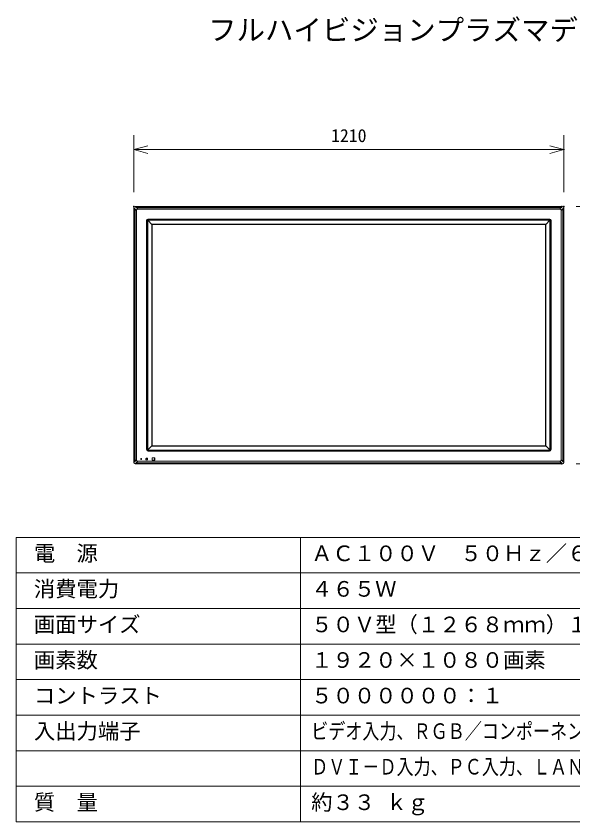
# Model space of a CAD drawing. Units: millimetres, scale not verified. Extents: x -63 to 62, y -56 to 57.
# Drawn here: x -62.5 to 15.8, y -56.5 to 56.8 of the extents above; entities that cross this region are included whole.
import ezdxf
from ezdxf.enums import TextEntityAlignment as Align

# ---------------------------------------------------------------- set-up
doc = ezdxf.new("R2010")
doc.units = ezdxf.units.MM
doc.header["$LTSCALE"] = 0.125
doc.header["$PDMODE"] = 32
doc.header["$PDSIZE"] = 0.025
for name, color, linetype, lineweight in [('0-0_0', 7, 'Continuous', 18), ('0-2_WAKU', 1, 'Continuous', 18), ('0-4_GAIKEI', 1, 'Continuous', 18), ('0-6_SUNPO', 7, 'Continuous', 18)]:
    doc.layers.add(name, color=color, linetype=linetype, lineweight=lineweight)
doc.layers.add('0-1_DEFPOINTS', color=7, linetype='Continuous')
doc.layers.add('0-3_MOJI1', color=7, linetype='Continuous')
doc.styles.add('ＭＳ ゴシック', font='')
doc.styles.get('ＭＳ ゴシック').set_extended_font_data('MS Gothic')

# ---------------------------------------------------------------- blocks, each defined once
blk = doc.blocks.new('_OPEN30')
at = {"layer": '0-0_0'}
blk.add_line((0, 0), (-1, 0), dxfattribs=at)
blk.add_lwpolyline([(-1, 0.26795), (0, 0), (-1, -0.26795)], dxfattribs=at)
blk = doc.blocks.new('D5')
at = {"layer": '0-1_DEFPOINTS'}
for p in [(7.0179, 31.3976), (15.3296, 31.3976), (7.0179, -4.8024)]:
    blk.add_point(p, dxfattribs=at)
at = {"layer": '0-6_SUNPO'}
for p, q in [((9.0179, 31.3976), (17.3296, 31.3976)), ((15.3296, -2.8024), (15.3296, 29.3976)), ((9.0179, -4.8024), (17.3296, -4.8024))]:
    blk.add_line(p, q, dxfattribs=at)
at = {"layer": '0-6_SUNPO', "xscale": 2, "yscale": 2}
for p, rotation in [((15.3296, 31.3976), 90), ((15.3296, -4.8024), 270)]:
    blk.add_blockref('_OPEN30', p, dxfattribs=dict(at, rotation=rotation))
at = {"layer": '0-6_SUNPO', "style": 'ＭＳ ゴシック'}
blk.add_text('852', height=1.833, rotation=90, dxfattribs=at).set_placement((14.8296, 11.4226), align=Align.BOTTOM_LEFT)
blk = doc.blocks.new('D4')
at = {"layer": '0-1_DEFPOINTS'}
for p in [(7.3113, 39.3896), (-53.1887, 31.3922), (7.3113, 31.3922)]:
    blk.add_point(p, dxfattribs=at)
at = {"layer": '0-6_SUNPO'}
for p, q in [((-53.1887, 33.3922), (-53.1887, 41.3896)), ((7.3113, 33.3922), (7.3113, 41.3896)), ((-51.1887, 39.3896), (5.3113, 39.3896))]:
    blk.add_line(p, q, dxfattribs=at)
at = {"layer": '0-6_SUNPO', "xscale": 2, "yscale": 2, "rotation": 180}
blk.add_blockref('_OPEN30', (-53.1887, 39.3896), dxfattribs=at)
at = {"layer": '0-6_SUNPO', "xscale": 2, "yscale": 2}
blk.add_blockref('_OPEN30', (7.3113, 39.3896), dxfattribs=at)
at = {"layer": '0-6_SUNPO', "style": 'ＭＳ ゴシック'}
blk.add_text('1210', height=1.833, dxfattribs=at).set_placement((-25.4387, 39.8896), align=Align.BOTTOM_LEFT)

msp = doc.modelspace()

# ---------------------------------------------------------------- linework, layer by layer
at = {"layer": '0-2_WAKU', "color": 4}
for p, q in [((-62.5372, -16.4515), (-62.5372, -56.4515)), ((-62.5372, -16.4515), (62.4628, -16.4515)), ((-22.5372, -16.4515), (-22.5372, -56.4515)), ((62.4628, -56.4515), (-62.5372, -56.4515))]:
    msp.add_line(p, q, dxfattribs=at)
at = {"layer": '0-2_WAKU'}
for p, q in [((-62.5372, -21.4515), (62.4628, -21.4515)), ((-62.5372, -26.4515), (62.4628, -26.4515)), ((-62.5372, -31.4515), (62.4628, -31.4515)), ((-62.5372, -36.4515), (62.4628, -36.4515)), ((-62.5372, -41.4515), (62.4628, -41.4515)), ((-62.5372, -46.4515), (62.4628, -46.4515)), ((-62.5372, -51.4515), (62.4628, -51.4515))]:
    msp.add_line(p, q, dxfattribs=at)
at = {"layer": '0-4_GAIKEI'}
for p, q in [((-45.9932, 29.8841), (-45.8901, 29.781)), ((-45.8901, 29.781), (-45.8901, -5.8124)), ((-45.8575, 29.7504), (-45.6302, 29.5231)), ((-45.8575, -5.7818), (-45.8575, 29.7504)), ((-45.69, 29.9812), (-45.7931, 30.0843)), ((14.2035, 29.9812), (-45.69, 29.9812)), ((-45.432, 29.7213), (-45.6594, 29.9486)), ((-45.6594, 29.9486), (14.1729, 29.9486)), ((-45.6302, 29.5231), (-45.6302, -5.5545)), ((-45.6019, 29.5231), (-45.6302, 29.5231)), ((-45.6019, -5.5545), (-45.6019, 29.5231)), ((-45.432, 29.7213), (-45.432, 29.693)), ((13.9455, 29.7213), (-45.432, 29.7213)), ((-45.432, 29.693), (13.9455, 29.693)), ((13.9455, 29.7213), (14.1729, 29.9486)), ((13.9455, 29.7213), (13.9455, 29.693)), ((14.1154, -5.5545), (14.1154, 29.5231)), ((14.1154, 29.5231), (14.1437, 29.5231)), ((14.371, 29.7504), (14.1437, 29.5231)), ((14.2035, 29.9812), (14.3066, 30.0843)), ((14.371, -5.7818), (14.371, 29.7504)), ((14.5068, 29.8841), (14.4036, 29.781)), ((14.4036, 29.781), (14.4036, -5.8124)), ((-44.1806, 28.0841), (-44.1806, -4.1155)), ((-44.1373, -4.1122), (-44.1373, 28.0808)), ((-44.0657, 28.0792), (-44.0657, -4.1106)), ((-44.0217, -4.1087), (-44.0217, 28.0774)), ((-44.0009, 28.1295), (-43.4284, 27.557)), ((12.4689, 28.3093), (-43.9554, 28.3093)), ((-43.9522, 28.266), (12.4657, 28.266)), ((12.4641, 28.1943), (-43.9505, 28.1943)), ((-43.9487, 28.1504), (12.4622, 28.1504)), ((-43.4703, 27.4538), (-43.4703, -3.4852)), ((-43.4099, 27.4391), (-43.4099, -3.4705)), ((11.8387, 27.599), (-43.3252, 27.599)), ((-43.3105, 27.5386), (11.824, 27.5386)), ((11.9234, 27.4391), (11.9234, -3.4705)), ((12.5144, 28.1295), (11.9419, 27.557)), ((11.9838, 27.4538), (11.9838, -3.4852)), ((12.5353, -4.1087), (12.5353, 28.0774)), ((12.5792, 28.0792), (12.5792, -4.1106)), ((12.6508, -4.1122), (12.6508, 28.0808)), ((12.6941, 28.0841), (12.6941, -4.1155)), ((-43.4284, -3.5884), (-44.0009, -4.1609)), ((-43.9554, -4.3407), (12.4689, -4.3407)), ((12.4657, -4.2974), (-43.9522, -4.2974)), ((-43.9505, -4.2257), (12.4641, -4.2257)), ((12.4622, -4.1818), (-43.9487, -4.1818)), ((-43.3252, -3.6304), (11.8387, -3.6304)), ((-43.3105, -3.57), (11.824, -3.57)), ((11.9419, -3.5884), (12.5144, -4.1609)), ((-45.6302, -5.5545), (-45.8575, -5.7818)), ((-45.6302, -5.5545), (-45.6019, -5.5545)), ((-44.9973, -5.3828), (-44.8845, -5.3828)), ((-44.9973, -5.4955), (-44.9973, -5.3828)), ((-44.9935, -5.3866), (-44.9973, -5.3828)), ((-44.9973, -5.4955), (-44.9935, -5.4918)), ((-44.9973, -5.4955), (-44.8845, -5.4955)), ((-44.9935, -5.3866), (-44.8883, -5.3866)), ((-44.9935, -5.4918), (-44.9935, -5.3866)), ((-44.8883, -5.4918), (-44.9935, -5.4918)), ((-44.8883, -5.3866), (-44.8845, -5.3828)), ((-44.8883, -5.3866), (-44.8883, -5.4918)), ((-44.8883, -5.4918), (-44.8845, -5.4955)), ((-44.8845, -5.4955), (-44.8845, -5.3828)), ((-44.2719, -5.5216), (-44.2719, -5.3562)), ((-44.2711, -5.3537), (-44.2711, -5.5211)), ((-44.2696, -5.3582), (-44.2711, -5.3537)), ((-44.2711, -5.5211), (-44.2696, -5.5196)), ((-44.2696, -5.5196), (-44.2696, -5.3582)), ((-44.2696, -5.3582), (-44.2546, -5.3582)), ((-44.2696, -5.5196), (-44.2546, -5.5196)), ((-44.2546, -5.3582), (-44.2546, -5.5196)), ((-44.2469, -5.3312), (-44.0814, -5.3312)), ((-44.0814, -5.5467), (-44.2469, -5.5467)), ((-44.2446, -5.5447), (-44.2461, -5.5462)), ((-44.2461, -5.5462), (-44.0822, -5.5462)), ((-44.2453, -5.3312), (-44.2446, -5.3332)), ((-44.2446, -5.3332), (-44.0837, -5.3332)), ((-44.2446, -5.3332), (-44.2446, -5.3482)), ((-44.0837, -5.3482), (-44.2446, -5.3482)), ((-44.2446, -5.5447), (-44.2446, -5.5296)), ((-44.2446, -5.5296), (-44.0837, -5.5296)), ((-44.0837, -5.3332), (-44.083, -5.3312)), ((-44.0837, -5.3482), (-44.0837, -5.3332)), ((-44.0837, -5.5296), (-44.0837, -5.5447)), ((-44.0737, -5.5196), (-44.0737, -5.3582)), ((-44.0737, -5.3582), (-44.0586, -5.3582)), ((-44.0737, -5.5196), (-44.0586, -5.5196)), ((-44.0572, -5.3537), (-44.0586, -5.3582)), ((-44.0586, -5.3582), (-44.0586, -5.5196)), ((-44.0586, -5.5196), (-44.0572, -5.5211)), ((-44.0572, -5.5211), (-44.0572, -5.3537)), ((-44.0564, -5.3562), (-44.0564, -5.5217)), ((-43.3974, -5.5896), (-43.3974, -5.2887)), ((-43.3924, -5.2937), (-43.3974, -5.2887)), ((-43.3974, -5.5896), (-43.3924, -5.5846)), ((-43.3924, -5.5846), (-43.3924, -5.2937)), ((-43.3725, -5.2638), (-43.0716, -5.2638)), ((-43.3674, -5.6096), (-43.3725, -5.6146)), ((-43.3725, -5.6146), (-43.0716, -5.6146)), ((-43.0766, -5.6096), (-43.3674, -5.6096)), ((-43.0766, -5.2688), (-43.0716, -5.2638)), ((-43.0716, -5.6146), (-43.0766, -5.6096)), ((-43.0466, -5.2887), (-43.0516, -5.2937)), ((-43.0516, -5.2937), (-43.0516, -5.5846)), ((-43.0516, -5.5846), (-43.0466, -5.5896)), ((-43.0466, -5.5896), (-43.0466, -5.2887)), ((14.1437, -5.5545), (14.371, -5.7818)), ((-45.8901, -5.8124), (-45.9932, -5.9155)), ((-45.7931, -6.1157), (-45.69, -6.0126)), ((-45.69, -6.0126), (14.2035, -6.0126)), ((-45.6594, -5.98), (-45.432, -5.7526)), ((14.1729, -5.98), (-45.6594, -5.98)), ((13.9455, -5.7243), (-45.432, -5.7243)), ((13.9455, -5.7243), (13.9455, -5.7526)), ((14.1729, -5.98), (13.9455, -5.7526)), ((14.3066, -6.1157), (14.2035, -6.0126)), ((14.4036, -5.8124), (14.5068, -5.9155))]:
    msp.add_line(p, q, dxfattribs=at)
at = {"layer": '0-4_GAIKEI', "color": 7}
for p, q in [((-45.9932, 29.8841), (-45.9932, -5.9155)), ((-45.7931, 30.0843), (14.3066, 30.0843)), ((14.5068, 29.8841), (14.5068, -5.9155)), ((-45.7931, -6.1157), (14.3066, -6.1157))]:
    msp.add_line(p, q, dxfattribs=at)
at = {"layer": '0-4_GAIKEI'}
for points in [[(14.1437, 29.5231), (14.1437, -5.5545), (14.1154, -5.5545)], [(-44.0822, -5.5462), (-44.0837, -5.5447), (-44.2446, -5.5447)], [(-43.3725, -5.2638), (-43.3674, -5.2688), (-43.0766, -5.2688)], [(-45.432, -5.7243), (-45.432, -5.7526), (13.9455, -5.7526)]]:
    msp.add_lwpolyline(points, dxfattribs=at)
for centre, radius, start, end in [((-44.2446, -5.5196), 0.0251, 180.00698, 269.99302), ((-44.2446, -5.5196), 0.01, 180.01745, 269.98255), ((-44.0837, -5.5196), 0.0251, 270.00698, 359.99302), ((-44.0837, -5.5196), 0.01, 270.01745, 359.98255)]:
    msp.add_arc(centre, radius, start, end, dxfattribs=at)
at = {"layer": '0-4_GAIKEI', "color": 7}
for centre, major_axis, start_param, end_param in [((-45.7925, 29.8836), (-0.1421, 0.1421), 5.49915667, 7.06721394), ((14.306, 29.8836), (0.1421, 0.1421), 5.49915667, 7.06721394), ((-45.7925, -5.915), (0.1421, 0.1421), 2.35756402, 3.92562129), ((14.306, -5.915), (-0.1421, 0.1421), 2.35756402, 3.92562129)]:
    msp.add_ellipse(centre, major_axis=major_axis, ratio=0.997265, start_param=start_param, end_param=end_param, dxfattribs=at)
at = {"layer": '0-4_GAIKEI'}
for centre, major_axis, ratio, start_param, end_param in [((-45.0697, 29.1608), (-0.5033, 0.5033), 0.49281, 5.8722213, 6.69414931), ((-45.0697, 29.1608), (-0.4879, 0.4879), 0.435778, 5.8722213, 6.69414931), ((13.5832, 29.1608), (0.5033, 0.5033), 0.49281, 5.8722213, 6.69414931), ((13.5832, 29.1608), (0.4879, 0.4879), 0.435778, 5.8722213, 6.69414931), ((-43.9548, 28.0835), (-0.1599, 0.1599), 0.997265, 5.49915667, 7.06721394), ((-43.9517, 28.0803), (-0.1315, 0.1315), 0.997265, 5.49915667, 7.06721394), ((-43.9502, 28.0789), (-0.0817, 0.0817), 0.997265, 5.49915667, 7.06721394), ((-43.9468, 28.0775), (0.0127, 0.0742), 0.995515, 0.97597624, 1.74094778), ((-43.9488, 28.0754), (0.0742, 0.0127), 0.995515, 1.40064487, 2.16561642), ((-43.3174, 27.4501), (-0.1275, 0.0868), 0.973581, 6.10967819, 6.86859292), ((-43.3214, 27.446), (-0.0868, 0.1275), 0.973581, 5.69777769, 6.45669242), ((-43.309, 27.4376), (-0.0719, 0.0719), 0.985257, 5.50521349, 7.06115713), ((11.8225, 27.4376), (0.0719, 0.0719), 0.985257, 5.50521349, 7.06115713), ((11.8349, 27.446), (0.0868, 0.1275), 0.973581, 6.10967819, 6.86859292), ((11.8309, 27.4501), (0.1275, 0.0868), 0.973581, 5.69777769, 6.45669242), ((12.4623, 28.0754), (-0.0742, 0.0127), 0.995515, 4.11756889, 4.88254043), ((12.4637, 28.0789), (0.0817, 0.0817), 0.997265, 5.49915667, 7.06721394), ((12.4652, 28.0803), (0.1315, 0.1315), 0.997265, 5.49915667, 7.06721394), ((12.4683, 28.0835), (0.1599, 0.1599), 0.997265, 5.49915667, 7.06721394), ((12.4603, 28.0775), (-0.0127, 0.0742), 0.995515, 4.54223753, 5.30720907), ((-43.9548, -4.1149), (0.1599, 0.1599), 0.997265, 2.35756402, 3.92562129), ((-43.9517, -4.1117), (0.1315, 0.1315), 0.997265, 2.35756402, 3.92562129), ((-43.9502, -4.1103), (0.0817, 0.0817), 0.997265, 2.35756402, 3.92562129), ((-43.9468, -4.1088), (-0.0127, 0.0742), 0.995515, 1.40064487, 2.16561642), ((-43.9488, -4.1068), (-0.0742, 0.0127), 0.995515, 0.97597624, 1.74094778), ((-43.3174, -3.4814), (0.1275, 0.0868), 0.973581, 2.55618504, 3.31509977), ((-43.3214, -3.4774), (0.0868, 0.1275), 0.973581, 2.96808554, 3.72700027), ((-43.309, -3.469), (0.0719, 0.0719), 0.985257, 2.36362083, 3.91956448), ((11.8225, -3.469), (-0.0719, 0.0719), 0.985257, 2.36362083, 3.91956448), ((11.8349, -3.4774), (-0.0868, 0.1275), 0.973581, 2.55618504, 3.31509977), ((11.8309, -3.4814), (-0.1275, 0.0868), 0.973581, 2.96808554, 3.72700027), ((12.4623, -4.1068), (0.0742, 0.0127), 0.995515, 4.54223753, 5.30720907), ((12.4637, -4.1103), (-0.0817, 0.0817), 0.997265, 2.35756402, 3.92562129), ((12.4652, -4.1117), (-0.1315, 0.1315), 0.997265, 2.35756402, 3.92562129), ((12.4683, -4.1149), (-0.1599, 0.1599), 0.997265, 2.35756402, 3.92562129), ((12.4603, -4.1088), (0.0127, 0.0742), 0.995515, 4.11756889, 4.88254043), ((-45.0697, -5.1921), (0.5033, 0.5033), 0.49281, 2.73062865, 3.55255666), ((-45.0697, -5.1921), (0.4879, 0.4879), 0.435778, 2.73062865, 3.55255666), ((-44.2468, -5.3563), (-0.0178, 0.0178), 0.997265, 5.49915667, 7.06721394), ((-44.2468, -5.5216), (0.0178, 0.0178), 0.997265, 2.35756402, 3.92562129), ((-44.2461, -5.3538), (-0.0079, 0.0238), 0.998478, 0.99972664, 1.24883259), ((-44.2461, -5.5211), (0.0177, 0.0177), 0.999695, 2.35634678, 3.92683852), ((-44.2446, -5.3582), (0.0251, 0), 0.999757, 1.57116175, 3.14104468), ((-44.2446, -5.3582), (0, 0.01), 0.998782, 0.00091339, 1.57079633), ((-44.0837, -5.3582), (0.0251, 0), 0.999757, 0.00054796, 1.5704309), ((-44.0837, -5.3582), (0, 0.01), 0.998782, 4.71238898, 6.28227192), ((-44.0822, -5.5211), (-0.0177, 0.0177), 0.999695, 2.35634678, 3.92683852), ((-44.0815, -5.3563), (0.0216, 0.0129), 0.99484, 5.74576193, 7.31199686), ((-44.0815, -5.5216), (-0.0216, 0.0129), 0.99484, 2.1127811, 3.67901603), ((-44.0822, -5.3538), (0.0079, 0.0238), 0.998478, 5.03435273, 5.28557332), ((-43.3723, -5.2889), (-0.0179, 0.0179), 0.992433, 5.50158524, 7.06478537), ((-43.3723, -5.5894), (0.0179, 0.0179), 0.992433, 2.35999259, 3.92319272), ((-43.3673, -5.2939), (-0.0179, 0.0179), 0.992433, 5.50158524, 7.06478537), ((-43.3673, -5.5844), (0.0179, 0.0179), 0.992433, 2.35999259, 3.92319272), ((-43.0768, -5.2939), (0.0179, 0.0179), 0.992433, 5.50158524, 7.06478537), ((-43.0768, -5.5844), (-0.0179, 0.0179), 0.992433, 2.35999259, 3.92319272), ((-43.0718, -5.2889), (0.0179, 0.0179), 0.992433, 5.50158524, 7.06478537), ((-43.0718, -5.5894), (-0.0179, 0.0179), 0.992433, 2.35999259, 3.92319272), ((13.5832, -5.1921), (-0.4879, 0.4879), 0.435778, 2.73062865, 3.55255666), ((13.5832, -5.1921), (-0.5033, 0.5033), 0.49281, 2.73062865, 3.55255666)]:
    msp.add_ellipse(centre, major_axis=major_axis, ratio=ratio, start_param=start_param, end_param=end_param, dxfattribs=at)

# ---------------------------------------------------------------- block references
at = {"layer": '0-6_SUNPO'}
for name in ['D4', 'D5']:
    msp.add_blockref(name, (7.1955, -1.3132), dxfattribs=at)

# ---------------------------------------------------------------- texts
at = {"layer": '0-3_MOJI1', "style": 'ＭＳ ゴシック'}
for s, height, p in [('フルハイビジョンプラズマディスプレイ', 2.933, (-35.5372, 52.5485)), ('電  源', 2.199, (-60.0372, -20.4515)), ('ＡＣ１００Ｖ\u3000５０Ｈｚ／６０Ｈｚ', 2.199, (-21.0372, -20.4515)), ('消費電力', 2.199, (-60.0372, -25.4515)), ('４６５Ｗ', 2.199, (-21.0372, -25.4515)), ('画面サイズ', 2.199, (-60.0372, -30.4515)), ('５０Ｖ型（１２６８ｍｍ）１６：９', 2.199, (-21.0372, -30.4515)), ('画素数', 2.199, (-60.0372, -35.4515)), ('１９２０×１０８０画素', 2.199, (-21.0372, -35.4515)), ('コントラスト', 2.199, (-60.0372, -40.4515)), ('５００００００：１', 2.199, (-21.0372, -40.4515)), ('入出力端子', 2.199, (-60.0372, -45.4515)), ('質\u3000量', 2.199, (-60.0372, -55.4515)), ('約３３ ｋｇ', 2.199, (-21.0372, -55.4515))]:
    msp.add_text(s, height=height, dxfattribs=at).set_placement(p, align=Align.BOTTOM_LEFT)
at = {"layer": '0-3_MOJI1', "style": 'ＭＳ ゴシック', "width": 0.8}
for s, p in [('ビデオ入力、ＲＧＢ／コンポーネントビデオ入力、ＨＤＭＩ入力', (-21.0372, -45.4515)), ('ＤＶＩ－Ｄ入力、ＰＣ入力、ＬＡＮ、ＲＳ２３２Ｃ、音声入力', (-21.0372, -50.4515))]:
    msp.add_text(s, height=2.199, dxfattribs=at).set_placement(p, align=Align.BOTTOM_LEFT)

doc.saveas('drawing.dxf')
